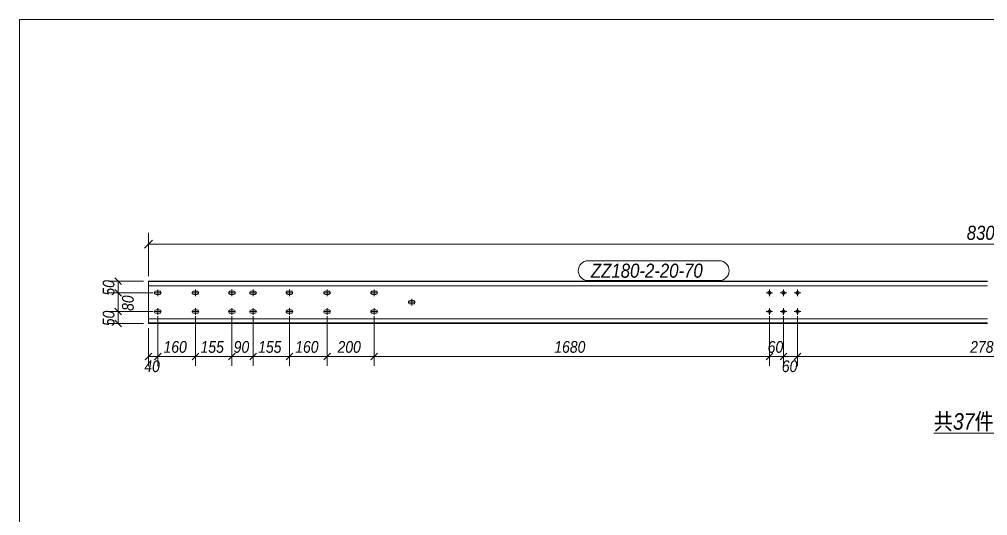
# Model space of a CAD drawing. Extents: x 857 to 4439, y -1249 to 4637.
# Drawn here: x 2656.8 to 2862.6, y 4531.8 to 4637.2 of the extents above; entities that cross this region are included whole.
import ezdxf

# ---------------------------------------------------------------- set-up
doc = ezdxf.new("R2010")
doc.units = 0
doc.header["$LTSCALE"] = 1000
doc.header["$MEASUREMENT"] = 0
doc.linetypes.add('XKITLINE00', pattern=[0])
doc.linetypes.add('XKITLINE02', pattern=[4, 2, -2])
for name, color, linetype, lineweight in [('Bolt', 7, 'Continuous', 0), ('DrawingSheet', 5, 'Continuous', 0), ('OtherObjectType', 1, 'Continuous', 0), ('Part', 2, 'Continuous', 0), ('PartMark', 3, 'Continuous', 0), ('Z-DIMENSIONS', 1, 'Continuous', 0)]:
    doc.layers.add(name, color=color, linetype=linetype, lineweight=lineweight)
doc.styles.add('Arial Italic', font='ariali.ttf')

# ---------------------------------------------------------------- blocks, each defined once
blk = doc.blocks.new('屋面檩条B区矮跨二')
at = {"layer": 'Bolt', "color": 3, "linetype": 'XKITLINE00', "lineweight": 0}
for p, q in [((33.72, 356.91), (33.74, 357.04)), ((33.74, 356.78), (33.72, 356.91)), ((33.72, 356.91), (33.72, 356.91)), ((35.12, 356.91), (33.72, 356.91)), ((33.74, 357.04), (33.82, 357.16)), ((33.82, 356.66), (33.74, 356.78)), ((33.82, 357.16), (33.93, 357.23)), ((33.93, 356.59), (33.82, 356.66)), ((33.93, 357.23), (34.07, 357.26)), ((34.07, 356.56), (33.93, 356.59)), ((34.07, 357.26), (34.77, 357.26)), ((34.77, 356.56), (34.07, 356.56)), ((34.42, 356.21), (34.42, 357.61)), ((34.77, 357.26), (34.9, 357.23)), ((34.9, 356.59), (34.77, 356.56)), ((34.9, 357.23), (35.02, 357.16)), ((35.02, 356.66), (34.9, 356.59)), ((35.02, 357.16), (35.09, 357.04)), ((35.09, 356.78), (35.02, 356.66)), ((35.09, 357.04), (35.12, 356.91)), ((35.12, 356.91), (35.09, 356.78)), ((35.12, 356.91), (35.12, 356.91)), ((41.72, 356.91), (41.74, 357.04)), ((41.74, 356.78), (41.72, 356.91)), ((41.72, 356.91), (41.72, 356.91)), ((41.72, 356.91), (43.12, 356.91)), ((41.74, 357.04), (41.82, 357.16)), ((41.82, 356.66), (41.74, 356.78)), ((41.82, 357.16), (41.93, 357.23)), ((41.93, 356.59), (41.82, 356.66)), ((41.93, 357.23), (42.07, 357.26)), ((42.07, 356.56), (41.93, 356.59)), ((42.07, 357.26), (42.77, 357.26)), ((42.77, 356.56), (42.07, 356.56)), ((42.42, 357.61), (42.42, 356.21)), ((42.77, 357.26), (42.9, 357.23)), ((42.9, 356.59), (42.77, 356.56)), ((42.9, 357.23), (43.02, 357.16)), ((43.02, 356.66), (42.9, 356.59)), ((43.02, 357.16), (43.09, 357.04)), ((43.09, 356.78), (43.02, 356.66)), ((43.09, 357.04), (43.12, 356.91)), ((43.12, 356.91), (43.09, 356.78)), ((43.12, 356.91), (43.12, 356.91)), ((49.47, 356.91), (49.49, 357.04)), ((49.49, 356.77), (49.47, 356.91)), ((49.47, 356.91), (49.47, 356.91)), ((50.87, 356.91), (49.47, 356.91)), ((49.49, 357.04), (49.57, 357.16)), ((49.57, 356.66), (49.49, 356.77)), ((49.57, 357.16), (49.68, 357.23)), ((49.68, 356.59), (49.57, 356.66)), ((49.68, 357.23), (49.82, 357.26)), ((49.82, 356.56), (49.68, 356.59)), ((49.82, 357.26), (50.52, 357.26)), ((50.52, 356.56), (49.82, 356.56)), ((50.17, 356.21), (50.17, 357.61)), ((50.52, 357.26), (50.65, 357.23)), ((50.65, 356.59), (50.52, 356.56)), ((50.65, 357.23), (50.77, 357.16)), ((50.77, 356.66), (50.65, 356.59)), ((50.77, 357.16), (50.84, 357.04)), ((50.84, 356.77), (50.77, 356.66)), ((50.84, 357.04), (50.87, 356.91)), ((50.87, 356.91), (50.84, 356.77)), ((50.87, 356.91), (50.87, 356.91)), ((53.97, 356.91), (53.99, 357.04)), ((53.99, 356.77), (53.97, 356.91)), ((53.97, 356.91), (53.97, 356.91)), ((55.37, 356.91), (53.97, 356.91)), ((53.99, 357.04), (54.07, 357.16)), ((54.07, 356.66), (53.99, 356.77)), ((54.07, 357.16), (54.18, 357.23)), ((54.18, 356.59), (54.07, 356.66)), ((54.18, 357.23), (54.32, 357.26)), ((54.32, 356.56), (54.18, 356.59)), ((54.32, 357.26), (55.02, 357.26)), ((55.02, 356.56), (54.32, 356.56)), ((54.67, 356.21), (54.67, 357.61)), ((55.02, 357.26), (55.15, 357.23)), ((55.15, 356.59), (55.02, 356.56)), ((55.15, 357.23), (55.27, 357.16)), ((55.27, 356.66), (55.15, 356.59)), ((55.27, 357.16), (55.34, 357.04)), ((55.34, 356.77), (55.27, 356.66)), ((55.34, 357.04), (55.37, 356.91)), ((55.37, 356.91), (55.34, 356.77)), ((55.37, 356.91), (55.37, 356.91)), ((61.72, 356.91), (61.74, 357.04)), ((61.74, 356.78), (61.72, 356.91)), ((61.72, 356.91), (61.72, 356.91)), ((61.72, 356.91), (63.12, 356.91)), ((61.74, 357.04), (61.82, 357.16)), ((61.82, 356.66), (61.74, 356.78)), ((61.82, 357.16), (61.93, 357.23)), ((61.93, 356.59), (61.82, 356.66)), ((61.93, 357.23), (62.07, 357.26)), ((62.07, 356.56), (61.93, 356.59)), ((62.07, 357.26), (62.77, 357.26)), ((62.77, 356.56), (62.07, 356.56)), ((62.42, 357.61), (62.42, 356.21)), ((62.77, 357.26), (62.9, 357.23)), ((62.9, 356.59), (62.77, 356.56)), ((62.9, 357.23), (63.02, 357.16)), ((63.02, 356.66), (62.9, 356.59)), ((63.02, 357.16), (63.09, 357.04)), ((63.09, 356.78), (63.02, 356.66)), ((63.09, 357.04), (63.12, 356.91)), ((63.12, 356.91), (63.09, 356.78)), ((63.12, 356.91), (63.12, 356.91)), ((69.72, 356.91), (69.74, 357.04)), ((69.74, 356.78), (69.72, 356.91)), ((69.72, 356.91), (69.72, 356.91)), ((69.72, 356.91), (71.12, 356.91)), ((69.74, 357.04), (69.82, 357.16)), ((69.82, 356.66), (69.74, 356.78)), ((69.82, 357.16), (69.93, 357.23)), ((69.93, 356.59), (69.82, 356.66)), ((69.93, 357.23), (70.07, 357.26)), ((70.07, 356.56), (69.93, 356.59)), ((70.07, 357.26), (70.77, 357.26)), ((70.77, 356.56), (70.07, 356.56)), ((70.42, 357.61), (70.42, 356.21)), ((70.77, 357.26), (70.9, 357.23)), ((70.9, 356.59), (70.77, 356.56)), ((70.9, 357.23), (71.02, 357.16)), ((71.02, 356.66), (70.9, 356.59)), ((71.02, 357.16), (71.09, 357.04)), ((71.09, 356.78), (71.02, 356.66)), ((71.09, 357.04), (71.12, 356.91)), ((71.12, 356.91), (71.09, 356.78)), ((71.12, 356.91), (71.12, 356.91)), ((79.72, 356.91), (79.74, 357.04)), ((79.74, 356.78), (79.72, 356.91)), ((79.72, 356.91), (79.72, 356.91)), ((81.12, 356.91), (79.72, 356.91)), ((79.74, 357.04), (79.82, 357.16)), ((79.82, 356.66), (79.74, 356.78)), ((79.82, 357.16), (79.93, 357.23)), ((79.93, 356.59), (79.82, 356.66)), ((79.93, 357.23), (80.07, 357.26)), ((80.07, 356.56), (79.93, 356.59)), ((80.07, 357.26), (80.77, 357.26)), ((80.77, 356.56), (80.07, 356.56)), ((80.42, 356.21), (80.42, 357.61)), ((80.77, 357.26), (80.9, 357.23)), ((80.9, 356.59), (80.77, 356.56)), ((80.9, 357.23), (81.02, 357.16)), ((81.02, 356.66), (80.9, 356.59)), ((81.02, 357.16), (81.09, 357.04)), ((81.09, 356.78), (81.02, 356.66)), ((81.09, 357.04), (81.12, 356.91)), ((81.12, 356.91), (81.09, 356.78)), ((81.12, 356.91), (81.12, 356.91)), ((163.72, 356.91), (165.12, 356.91)), ((164.42, 356.21), (164.42, 357.61)), ((166.72, 356.91), (168.12, 356.91)), ((167.42, 356.21), (167.42, 357.61)), ((169.72, 356.91), (171.12, 356.91)), ((170.42, 356.21), (170.42, 357.61)), ((87.72, 354.91), (87.74, 355.04)), ((87.74, 354.78), (87.72, 354.91)), ((87.72, 354.91), (87.72, 354.91)), ((89.12, 354.91), (87.72, 354.91)), ((87.74, 355.04), (87.82, 355.16)), ((87.82, 354.66), (87.74, 354.78)), ((87.82, 355.16), (87.93, 355.23)), ((87.93, 354.59), (87.82, 354.66)), ((87.93, 355.23), (88.07, 355.26)), ((88.07, 354.56), (87.93, 354.59)), ((88.07, 355.26), (88.77, 355.26)), ((88.77, 354.56), (88.07, 354.56)), ((88.42, 354.21), (88.42, 355.61)), ((88.77, 355.26), (88.9, 355.23)), ((88.9, 354.59), (88.77, 354.56)), ((88.9, 355.23), (89.02, 355.16)), ((89.02, 354.66), (88.9, 354.59)), ((89.02, 355.16), (89.09, 355.04)), ((89.09, 354.78), (89.02, 354.66)), ((89.09, 355.04), (89.12, 354.91)), ((89.12, 354.91), (89.09, 354.78)), ((89.12, 354.91), (89.12, 354.91)), ((33.72, 352.91), (33.74, 353.04)), ((33.74, 352.78), (33.72, 352.91)), ((33.72, 352.91), (33.72, 352.91)), ((35.12, 352.91), (33.72, 352.91)), ((33.74, 353.04), (33.82, 353.16)), ((33.82, 352.66), (33.74, 352.78)), ((33.82, 353.16), (33.93, 353.23)), ((33.93, 352.59), (33.82, 352.66)), ((33.93, 353.23), (34.07, 353.26)), ((34.07, 352.56), (33.93, 352.59)), ((34.07, 353.26), (34.77, 353.26)), ((34.77, 352.56), (34.07, 352.56)), ((34.42, 352.21), (34.42, 353.61)), ((34.77, 353.26), (34.9, 353.23)), ((34.9, 352.59), (34.77, 352.56)), ((34.9, 353.23), (35.02, 353.16)), ((35.02, 352.66), (34.9, 352.59)), ((35.02, 353.16), (35.09, 353.04)), ((35.09, 352.78), (35.02, 352.66)), ((35.09, 353.04), (35.12, 352.91)), ((35.12, 352.91), (35.09, 352.78)), ((35.12, 352.91), (35.12, 352.91)), ((41.72, 352.91), (41.74, 353.04)), ((41.74, 352.78), (41.72, 352.91)), ((41.72, 352.91), (41.72, 352.91)), ((41.72, 352.91), (43.12, 352.91)), ((41.74, 353.04), (41.82, 353.16)), ((41.82, 352.66), (41.74, 352.78)), ((41.82, 353.16), (41.93, 353.23)), ((41.93, 352.59), (41.82, 352.66)), ((41.93, 353.23), (42.07, 353.26)), ((42.07, 352.56), (41.93, 352.59)), ((42.07, 353.26), (42.77, 353.26)), ((42.77, 352.56), (42.07, 352.56)), ((42.42, 353.61), (42.42, 352.21)), ((42.77, 353.26), (42.9, 353.23)), ((42.9, 352.59), (42.77, 352.56)), ((42.9, 353.23), (43.02, 353.16)), ((43.02, 352.66), (42.9, 352.59)), ((43.02, 353.16), (43.09, 353.04)), ((43.09, 352.78), (43.02, 352.66)), ((43.09, 353.04), (43.12, 352.91)), ((43.12, 352.91), (43.09, 352.78)), ((43.12, 352.91), (43.12, 352.91)), ((49.47, 352.91), (49.49, 353.04)), ((49.49, 352.77), (49.47, 352.91)), ((49.47, 352.91), (49.47, 352.91)), ((50.87, 352.91), (49.47, 352.91)), ((49.49, 353.04), (49.57, 353.16)), ((49.57, 352.66), (49.49, 352.77)), ((49.57, 353.16), (49.68, 353.23)), ((49.68, 352.59), (49.57, 352.66)), ((49.68, 353.23), (49.82, 353.26)), ((49.82, 352.56), (49.68, 352.59)), ((49.82, 353.26), (50.52, 353.26)), ((50.52, 352.56), (49.82, 352.56)), ((50.17, 352.21), (50.17, 353.61)), ((50.52, 353.26), (50.65, 353.23)), ((50.65, 352.59), (50.52, 352.56)), ((50.65, 353.23), (50.77, 353.16)), ((50.77, 352.66), (50.65, 352.59)), ((50.77, 353.16), (50.84, 353.04)), ((50.84, 352.77), (50.77, 352.66)), ((50.84, 353.04), (50.87, 352.91)), ((50.87, 352.91), (50.84, 352.77)), ((50.87, 352.91), (50.87, 352.91)), ((53.97, 352.91), (53.99, 353.04)), ((53.99, 352.77), (53.97, 352.91)), ((53.97, 352.91), (53.97, 352.91)), ((55.37, 352.91), (53.97, 352.91)), ((53.99, 353.04), (54.07, 353.16)), ((54.07, 352.66), (53.99, 352.77)), ((54.07, 353.16), (54.18, 353.23)), ((54.18, 352.59), (54.07, 352.66)), ((54.18, 353.23), (54.32, 353.26)), ((54.32, 352.56), (54.18, 352.59)), ((54.32, 353.26), (55.02, 353.26)), ((55.02, 352.56), (54.32, 352.56)), ((54.67, 352.21), (54.67, 353.61)), ((55.02, 353.26), (55.15, 353.23)), ((55.15, 352.59), (55.02, 352.56)), ((55.15, 353.23), (55.27, 353.16)), ((55.27, 352.66), (55.15, 352.59)), ((55.27, 353.16), (55.34, 353.04)), ((55.34, 352.77), (55.27, 352.66)), ((55.34, 353.04), (55.37, 352.91)), ((55.37, 352.91), (55.34, 352.77)), ((55.37, 352.91), (55.37, 352.91)), ((61.72, 352.91), (61.74, 353.04)), ((61.74, 352.78), (61.72, 352.91)), ((61.72, 352.91), (61.72, 352.91)), ((61.72, 352.91), (63.12, 352.91)), ((61.74, 353.04), (61.82, 353.16)), ((61.82, 352.66), (61.74, 352.78)), ((61.82, 353.16), (61.93, 353.23)), ((61.93, 352.59), (61.82, 352.66)), ((61.93, 353.23), (62.07, 353.26)), ((62.07, 352.56), (61.93, 352.59)), ((62.07, 353.26), (62.77, 353.26)), ((62.77, 352.56), (62.07, 352.56)), ((62.42, 353.61), (62.42, 352.21)), ((62.77, 353.26), (62.9, 353.23)), ((62.9, 352.59), (62.77, 352.56)), ((62.9, 353.23), (63.02, 353.16)), ((63.02, 352.66), (62.9, 352.59)), ((63.02, 353.16), (63.09, 353.04)), ((63.09, 352.78), (63.02, 352.66)), ((63.09, 353.04), (63.12, 352.91)), ((63.12, 352.91), (63.09, 352.78)), ((63.12, 352.91), (63.12, 352.91)), ((69.72, 352.91), (69.74, 353.04)), ((69.74, 352.78), (69.72, 352.91)), ((69.72, 352.91), (69.72, 352.91)), ((69.72, 352.91), (71.12, 352.91)), ((69.74, 353.04), (69.82, 353.16)), ((69.82, 352.66), (69.74, 352.78)), ((69.82, 353.16), (69.93, 353.23)), ((69.93, 352.59), (69.82, 352.66)), ((69.93, 353.23), (70.07, 353.26)), ((70.07, 352.56), (69.93, 352.59)), ((70.07, 353.26), (70.77, 353.26)), ((70.77, 352.56), (70.07, 352.56)), ((70.42, 353.61), (70.42, 352.21)), ((70.77, 353.26), (70.9, 353.23)), ((70.9, 352.59), (70.77, 352.56)), ((70.9, 353.23), (71.02, 353.16)), ((71.02, 352.66), (70.9, 352.59)), ((71.02, 353.16), (71.09, 353.04)), ((71.09, 352.78), (71.02, 352.66)), ((71.09, 353.04), (71.12, 352.91)), ((71.12, 352.91), (71.09, 352.78)), ((71.12, 352.91), (71.12, 352.91)), ((79.72, 352.91), (79.74, 353.04)), ((79.74, 352.78), (79.72, 352.91)), ((79.72, 352.91), (79.72, 352.91)), ((81.12, 352.91), (79.72, 352.91)), ((79.74, 353.04), (79.82, 353.16)), ((79.82, 352.66), (79.74, 352.78)), ((79.82, 353.16), (79.93, 353.23)), ((79.93, 352.59), (79.82, 352.66)), ((79.93, 353.23), (80.07, 353.26)), ((80.07, 352.56), (79.93, 352.59)), ((80.07, 353.26), (80.77, 353.26)), ((80.77, 352.56), (80.07, 352.56)), ((80.42, 352.21), (80.42, 353.61)), ((80.77, 353.26), (80.9, 353.23)), ((80.9, 352.59), (80.77, 352.56)), ((80.9, 353.23), (81.02, 353.16)), ((81.02, 352.66), (80.9, 352.59)), ((81.02, 353.16), (81.09, 353.04)), ((81.09, 352.78), (81.02, 352.66)), ((81.09, 353.04), (81.12, 352.91)), ((81.12, 352.91), (81.09, 352.78)), ((81.12, 352.91), (81.12, 352.91)), ((163.72, 352.91), (165.12, 352.91)), ((164.42, 352.21), (164.42, 353.61)), ((166.72, 352.91), (168.12, 352.91)), ((167.42, 352.21), (167.42, 353.61)), ((169.72, 352.91), (171.12, 352.91)), ((170.42, 352.21), (170.42, 353.61))]:
    blk.add_line(p, q, dxfattribs=at)
for centre in [(164.42, 356.91), (167.42, 356.91), (170.42, 356.91), (164.42, 352.91), (167.42, 352.91), (170.42, 352.91)]:
    blk.add_circle(centre, 0.35, dxfattribs=at)
at = {"layer": 'DrawingSheet', "color": 5, "linetype": 'XKITLINE00', "lineweight": 0}
for p, q in [((589, 415), (5, 415)), ((5, 415), (5, 5))]:
    blk.add_line(p, q, dxfattribs=at)
at = {"layer": 'OtherObjectType', "color": 1, "linetype": 'XKITLINE00', "lineweight": 0}
blk.add_line((199.37, 327.08), (238.79, 327.08), dxfattribs=at)
at = {"layer": 'Part', "color": 2, "linetype": 'XKITLINE00', "lineweight": 0}
for p, q in [((210.77, 359.41), (32.42, 359.41)), ((32.42, 350.41), (32.42, 359.41)), ((210.77, 351.41), (32.42, 351.41)), ((210.77, 350.41), (32.42, 350.41))]:
    blk.add_line(p, q, dxfattribs=at)
at = {"layer": 'Part', "color": 7, "linetype": 'XKITLINE02', "lineweight": 0}
for p, q in [((210.77, 359.31), (32.42, 359.31)), ((210.77, 358.41), (32.42, 358.41)), ((210.77, 350.51), (32.42, 350.51))]:
    blk.add_line(p, q, dxfattribs=at)
at = {"layer": 'PartMark', "color": 1, "linetype": 'XKITLINE00', "lineweight": 0}
for p, q in [((125.9, 363.71), (153.78, 363.71)), ((125.9, 359.51), (153.78, 359.51))]:
    blk.add_line(p, q, dxfattribs=at)
for centre, start, end in [((125.9, 361.61), 90, 270), ((153.78, 361.61), 270, 90)]:
    blk.add_arc(centre, 2.1, start, end, dxfattribs=at)
at = {"layer": 'Z-DIMENSIONS', "color": 4, "linetype": 'XKITLINE00', "lineweight": 0}
for p, q in [((32.42, 360.41), (32.42, 369.66)), ((33.27, 368.11), (31.57, 366.42)), ((32.42, 367.26), (389.22, 367.26)), ((31.42, 359.41), (23.96, 359.41)), ((25.3, 360.12), (26.72, 358.7)), ((26.01, 356.91), (26.01, 359.41)), ((33.42, 356.91), (23.96, 356.91)), ((33.42, 356.91), (24.01, 356.91)), ((25.3, 357.62), (26.72, 356.2)), ((25.3, 357.62), (26.72, 356.2)), ((26.01, 352.91), (26.01, 356.91)), ((33.42, 352.91), (23.96, 352.91)), ((33.42, 352.91), (24.01, 352.91)), ((25.3, 353.62), (26.72, 352.2)), ((25.3, 353.62), (26.72, 352.2)), ((26.01, 350.41), (26.01, 352.91)), ((31.42, 350.41), (23.96, 350.41)), ((25.3, 351.12), (26.72, 349.7)), ((34.42, 351.91), (34.42, 341.36)), ((34.42, 351.91), (34.42, 341.31)), ((42.42, 351.91), (42.42, 341.36)), ((42.42, 351.91), (42.42, 341.36)), ((50.17, 351.91), (50.17, 341.36)), ((50.17, 351.91), (50.17, 341.36)), ((54.67, 351.91), (54.67, 341.36)), ((54.67, 351.91), (54.67, 341.36)), ((62.42, 351.91), (62.42, 341.36)), ((62.42, 351.91), (62.42, 341.36)), ((70.42, 351.91), (70.42, 341.36)), ((70.42, 351.91), (70.42, 341.36)), ((80.42, 351.91), (80.42, 341.36)), ((80.42, 351.91), (80.42, 341.36)), ((164.42, 351.91), (164.42, 341.36)), ((164.42, 351.91), (164.42, 341.36)), ((167.42, 351.91), (167.42, 341.36)), ((167.42, 351.91), (167.42, 341.31)), ((170.42, 351.91), (170.42, 341.31)), ((170.42, 351.91), (170.42, 341.36)), ((32.42, 349.41), (32.42, 341.31)), ((33.13, 344.06), (31.71, 342.65)), ((35.13, 344.06), (33.71, 342.65)), ((35.13, 344.06), (33.71, 342.65)), ((43.13, 344.06), (41.71, 342.65)), ((43.13, 344.06), (41.71, 342.65)), ((50.88, 344.06), (49.46, 342.65)), ((50.88, 344.06), (49.46, 342.65)), ((55.38, 344.06), (53.96, 342.65)), ((55.38, 344.06), (53.96, 342.65)), ((63.13, 344.06), (61.71, 342.65)), ((63.13, 344.06), (61.71, 342.65)), ((71.13, 344.06), (69.71, 342.65)), ((71.13, 344.06), (69.71, 342.65)), ((81.13, 344.06), (79.71, 342.65)), ((81.13, 344.06), (79.71, 342.65)), ((165.13, 344.06), (163.71, 342.65)), ((165.13, 344.06), (163.71, 342.65)), ((168.13, 344.06), (166.71, 342.65)), ((168.13, 344.06), (166.71, 342.65)), ((171.13, 344.06), (169.71, 342.65)), ((171.13, 344.06), (169.71, 342.65)), ((32.42, 343.36), (34.42, 343.36)), ((34.42, 343.36), (42.42, 343.36)), ((42.42, 343.36), (50.17, 343.36)), ((50.17, 343.36), (54.67, 343.36)), ((54.67, 343.36), (62.42, 343.36)), ((62.42, 343.36), (70.42, 343.36)), ((70.42, 343.36), (80.42, 343.36)), ((80.42, 343.36), (164.42, 343.36)), ((164.42, 343.36), (167.42, 343.36)), ((167.42, 343.36), (170.42, 343.36)), ((170.42, 343.36), (251.22, 343.36))]:
    blk.add_line(p, q, dxfattribs=at)
at = {"layer": 'Z-DIMENSIONS', "color": 3}
for p in [(32.42, 367.26), (26.01, 359.41), (26.01, 356.91), (26.01, 356.91), (26.01, 352.91), (26.01, 352.91), (26.01, 350.41), (32.42, 343.36), (34.42, 343.36), (34.42, 343.36), (42.42, 343.36), (42.42, 343.36), (50.17, 343.36), (50.17, 343.36), (54.67, 343.36), (54.67, 343.36), (62.42, 343.36), (62.42, 343.36), (70.42, 343.36), (70.42, 343.36), (80.42, 343.36), (80.42, 343.36), (164.42, 343.36), (164.42, 343.36), (167.42, 343.36), (167.42, 343.36), (170.42, 343.36), (170.42, 343.36)]:
    blk.add_point(p, dxfattribs=at)
at = {"layer": 'OtherObjectType', "color": 1, "style": 'Arial Italic', "width": 0.85}
blk.add_text('共37件, 编号WLD5', height=3.5, dxfattribs=at).set_placement((199.37, 327.83))
at = {"layer": 'PartMark', "color": 7, "style": 'Arial Italic', "width": 0.85}
blk.add_text('ZZ180-2-20-70', height=3, dxfattribs=at).set_placement((126.5, 360.11))
at = {"layer": 'Z-DIMENSIONS', "color": 3, "style": 'Arial Italic', "width": 0.85}
for s, height, p in [('8300', 3, (206.37, 368.16)), ('160', 2.5, (35.64, 344.16)), ('155', 2.5, (43.51, 344.16)), ('90', 2.5, (50.56, 344.16)), ('155', 2.5, (55.76, 344.16)), ('160', 2.5, (63.64, 344.16)), ('200', 2.5, (72.64, 344.16)), ('1680', 2.5, (118.71, 344.16)), ('60', 2.5, (164.06, 344.16)), ('2780', 2.5, (207.11, 344.16)), ('40', 2.5, (31.56, 340.06)), ('60', 2.5, (167.06, 340.06))]:
    blk.add_text(s, height=height, dxfattribs=at).set_placement(p)
for s, p in [('50', (25.21, 356.31)), ('80', (29.31, 353.06)), ('50', (25.21, 349.81))]:
    blk.add_text(s, height=2.5, rotation=90.0002, dxfattribs=at).set_placement(p)

msp = doc.modelspace()

# ---------------------------------------------------------------- block references
msp.add_blockref('屋面檩条B区矮跨二', (2651.82, 4222.21))

doc.saveas('drawing.dxf')
